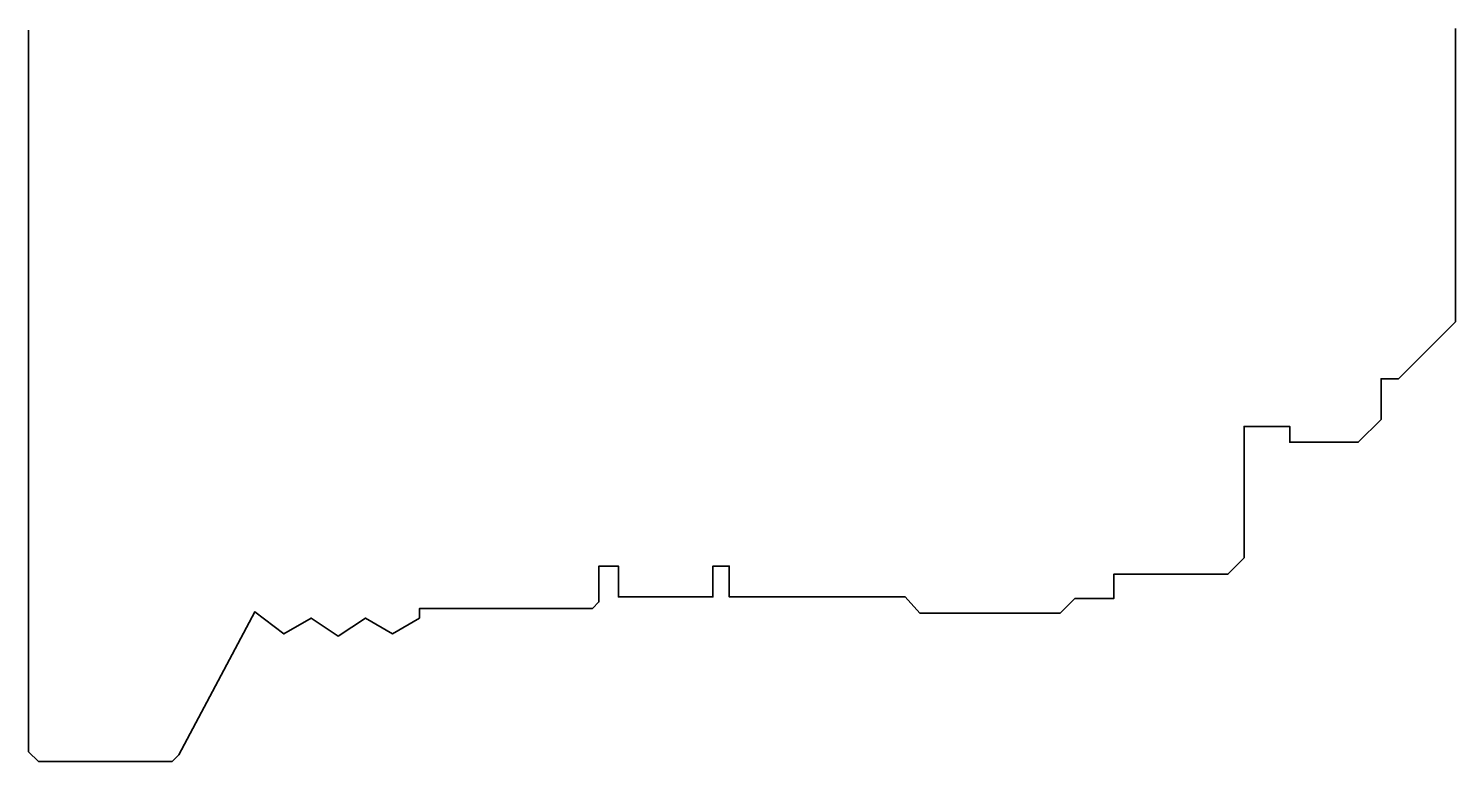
# Model space of a CAD drawing. Header units: inches. Extents: x 82.8 to 127.1, y -159.8 to -137.
import ezdxf

# ---------------------------------------------------------------- set-up
doc = ezdxf.new("R2010")
doc.units = ezdxf.units.IN
doc.header["$MEASUREMENT"] = 0
doc.layers.add('Layer 1', color=7, linetype='Continuous')

msp = doc.modelspace()

# ---------------------------------------------------------------- linework, layer by layer
at = {"layer": 'Layer 1', "color": 22, "lineweight": 35, "true_color": 0xe6332a}
msp.add_lwpolyline([(82.788, -137.069), (82.787, -159.493), (83.092, -159.797), (87.248, -159.797), (87.451, -159.595), (89.818, -155.144), (90.719, -155.831), (91.565, -155.343), (92.41, -155.898), (93.255, -155.343), (94.096, -155.828), (94.936, -155.343), (94.936, -155.039), (100.302, -155.039), (100.504, -154.836), (100.504, -153.723), (101.111, -153.723), (101.111, -154.684), (104.047, -154.684), (104.047, -153.723), (104.553, -153.723), (104.553, -154.684), (110.02, -154.684), (110.476, -155.191), (114.829, -155.191), (115.285, -154.735), (116.5, -154.735), (116.5, -153.977), (120.043, -153.977), (120.549, -153.469), (120.549, -149.383), (121.966, -149.383), (121.966, -149.875), (124.092, -149.875), (124.801, -149.168), (124.801, -147.901), (125.342, -147.901), (127.114, -146.13), (127.114, -137.019)], dxfattribs=at)

doc.saveas('drawing.dxf')
